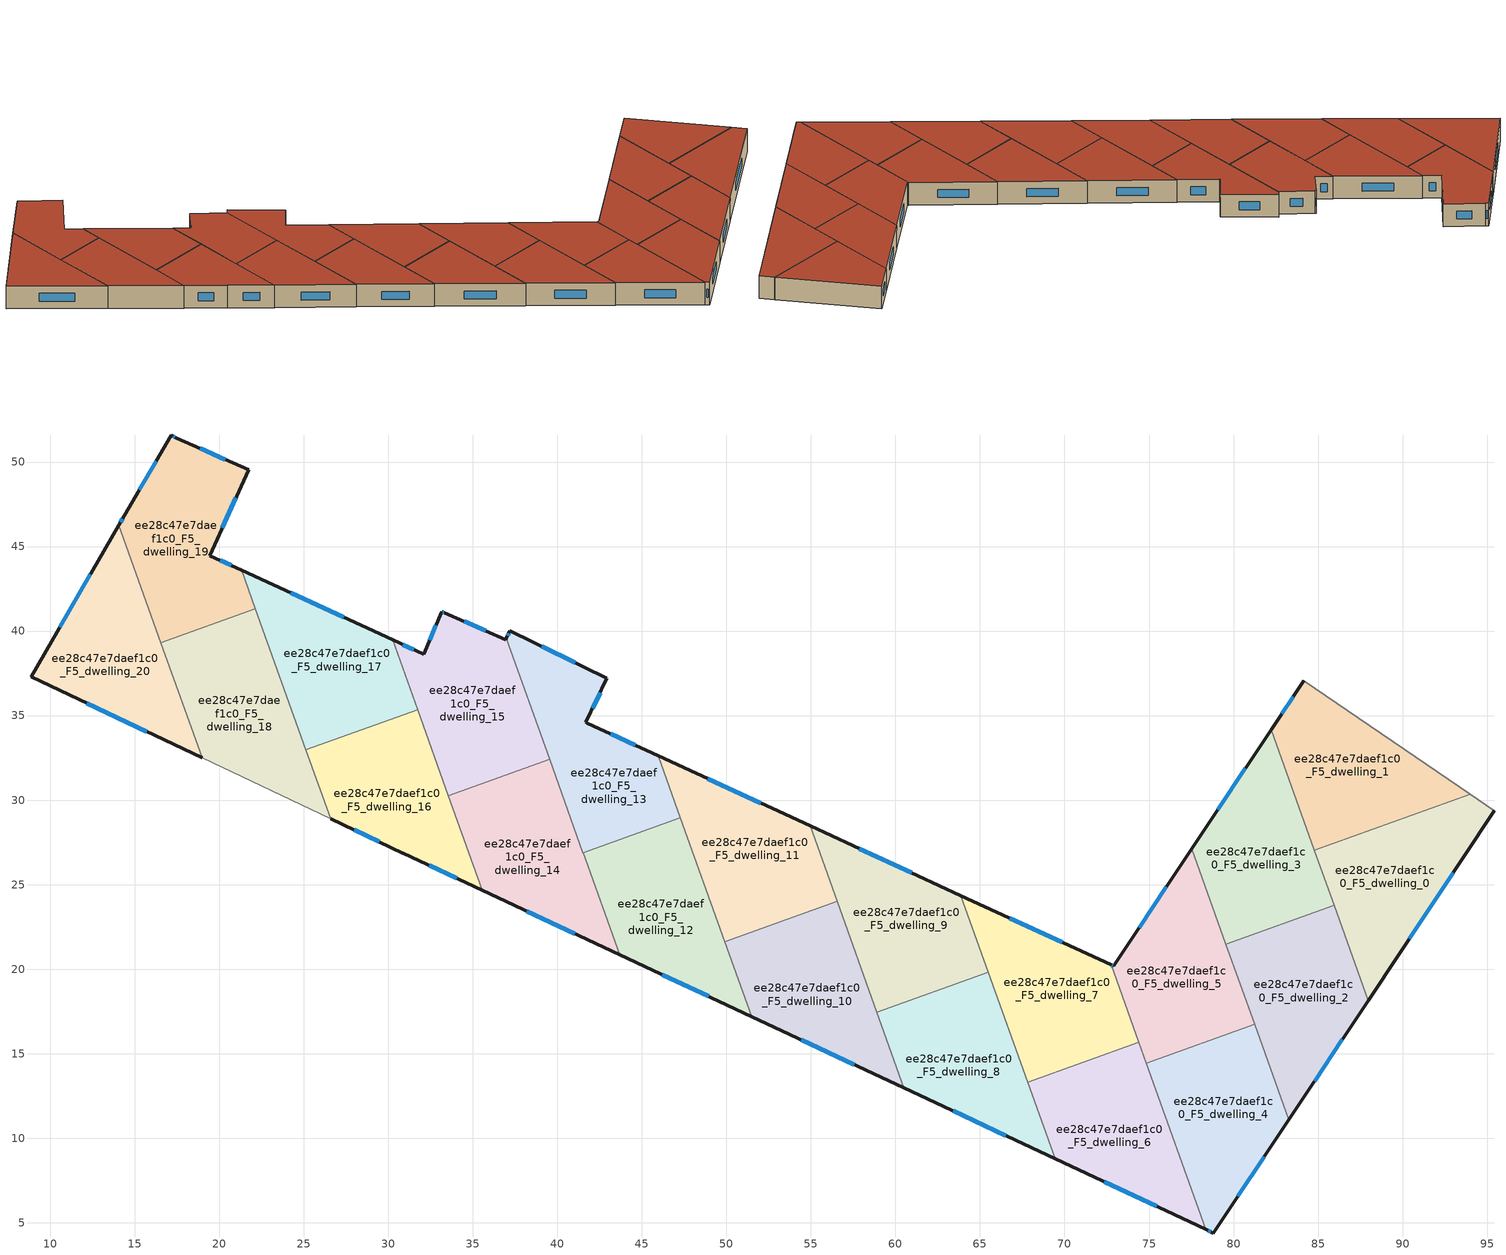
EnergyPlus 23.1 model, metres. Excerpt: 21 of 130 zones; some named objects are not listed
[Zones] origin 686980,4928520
ee28c47e7daef1c0_F5_dwelling_0
 floor to ee28c47e7daef1c0_F4_dwelling_0 (EU_floor_Construction): 95.43,29.36 87.96,18.14 84.78,27.03 94.01,30.33 z15
 wall outside (EU_wall_Construction): 87.96,18.14 95.43,29.36 z15:18
 wall to ee28c47e7daef1c0_F5_dwelling_1 (EU_wall_Construction): 94.01,30.33 84.78,27.03 z15:18
 wall adiabatic (EU_wall_Construction): 95.43,29.36 94.01,30.33 z15:18
 wall to ee28c47e7daef1c0_F5_dwelling_2 (EU_wall_Construction): 85.95,23.78 87.96,18.14 z15:18
 wall to ee28c47e7daef1c0_F5_dwelling_3 (EU_wall_Construction): 84.78,27.03 85.95,23.78 z15:18
 window (EU_Window_Construction): 90.39,21.79 93,25.71 z15.98:17.02
 roof outside (EU_roof_Construction): 87.96,18.14 95.43,29.36 94.01,30.33 84.78,27.03 z18
ee28c47e7daef1c0_F5_dwelling_1
 floor to ee28c47e7daef1c0_F4_dwelling_1 (EU_floor_Construction): 94.01,30.33 84.78,27.03 82.23,34.18 84.15,37.07 z15
 wall outside (EU_wall_Construction): 84.15,37.07 82.23,34.18 z15:18
 wall adiabatic (EU_wall_Construction): 94.01,30.33 84.15,37.07 z15:18
 wall to ee28c47e7daef1c0_F5_dwelling_3 (EU_wall_Construction): 82.23,34.18 84.78,27.03 z15:18
 window (EU_Window_Construction): 83.53,36.13 82.85,35.12 z15.98:17.02
 roof outside (EU_roof_Construction): 94.01,30.33 84.15,37.07 82.23,34.18 84.78,27.03 z18
ee28c47e7daef1c0_F5_dwelling_10
 floor to ee28c47e7daef1c0_F4_dwelling_10 (EU_floor_Construction): 56.55,24 60.49,12.98 51.49,17.2 49.91,21.63 z15
 wall outside (EU_wall_Construction): 51.49,17.2 60.49,12.98 z15:18
 wall to ee28c47e7daef1c0_F5_dwelling_11 (EU_wall_Construction): 56.55,24 49.91,21.63 z15:18
 wall to ee28c47e7daef1c0_F5_dwelling_9 (EU_wall_Construction): 58.89,17.46 56.55,24 z15:18
 wall to ee28c47e7daef1c0_F5_dwelling_12 (EU_wall_Construction): 49.91,21.63 51.49,17.2 z15:18
 wall to ee28c47e7daef1c0_F5_dwelling_8 (EU_wall_Construction): 60.49,12.98 58.89,17.46 z15:18
 window (EU_Window_Construction): 54.42,15.82 57.57,14.35 z15.98:17.02
 roof outside (EU_roof_Construction): 60.49,12.98 56.55,24 49.91,21.63 51.49,17.2 z18
ee28c47e7daef1c0_F5_dwelling_11
 floor to ee28c47e7daef1c0_F4_dwelling_11 (EU_floor_Construction): 54.95,28.47 56.55,24 49.91,21.63 45.97,32.61 z15
 wall outside (EU_wall_Construction): 54.95,28.47 45.97,32.61 z15:18
 wall to ee28c47e7daef1c0_F5_dwelling_13 (EU_wall_Construction): 45.97,32.61 47.28,28.96 z15:18
 wall to ee28c47e7daef1c0_F5_dwelling_9 (EU_wall_Construction): 56.55,24 54.95,28.47 z15:18
 wall to ee28c47e7daef1c0_F5_dwelling_12 (EU_wall_Construction): 47.28,28.96 49.91,21.63 z15:18
 window (EU_Window_Construction): 52.03,29.82 48.89,31.27 z15.98:17.02
 roof outside (EU_roof_Construction): 56.55,24 54.95,28.47 45.97,32.61 49.91,21.63 z18
ee28c47e7daef1c0_F5_dwelling_12
 floor to ee28c47e7daef1c0_F4_dwelling_12 (EU_floor_Construction): 47.28,28.96 51.49,17.2 43.68,20.86 41.52,26.9 z15
 wall outside (EU_wall_Construction): 43.68,20.86 51.49,17.2 z15:18
 wall to ee28c47e7daef1c0_F5_dwelling_13 (EU_wall_Construction): 47.28,28.96 41.52,26.9 z15:18
 wall to ee28c47e7daef1c0_F5_dwelling_14 (EU_wall_Construction): 41.52,26.9 43.68,20.86 z15:18
 window (EU_Window_Construction): 46.22,19.67 48.95,18.39 z15.98:17.02
 roof outside (EU_roof_Construction): 51.49,17.2 47.28,28.96 41.52,26.9 43.68,20.86 z18
ee28c47e7daef1c0_F5_dwelling_13
 floor to ee28c47e7daef1c0_F4_dwelling_13 (EU_floor_Construction): 42.93,37.21 41.66,34.6 41.78,34.55 45.97,32.61 47.28,28.96 41.52,26.9 36.98,39.57 37.19,40.02 z15
 wall outside (EU_wall_Construction): 45.97,32.61 41.78,34.55 41.66,34.6 42.93,37.21 37.19,40.02 36.98,39.57 z15:18
 wall to ee28c47e7daef1c0_F5_dwelling_15 (EU_wall_Construction): 36.98,39.57 39.54,32.4 z15:18
 wall to ee28c47e7daef1c0_F5_dwelling_14 (EU_wall_Construction): 39.54,32.4 41.51,26.9 z15:18
 window (EU_Window_Construction): 37.12,39.87 37.05,39.72 / 41.07,38.12 39.06,39.11 / 42.08,35.45 42.52,36.36 / 44.61,33.24 43.14,33.92 z15.98:17.02
 roof outside (EU_roof_Construction): 47.28,28.96 45.97,32.61 41.78,34.55 41.66,34.6 42.93,37.21 37.19,40.02 36.98,39.57 41.52,26.9 z18
ee28c47e7daef1c0_F5_dwelling_14
 floor to ee28c47e7daef1c0_F4_dwelling_14 (EU_floor_Construction): 39.54,32.4 43.68,20.86 35.56,24.67 33.55,30.26 z15
 wall outside (EU_wall_Construction): 35.56,24.67 43.68,20.86 z15:18
 wall to ee28c47e7daef1c0_F5_dwelling_15 (EU_wall_Construction): 39.54,32.4 33.55,30.26 z15:18
 wall to ee28c47e7daef1c0_F5_dwelling_16 (EU_wall_Construction): 33.55,30.26 35.56,24.67 z15:18
 window (EU_Window_Construction): 38.2,23.43 41.03,22.1 z15.98:17.02
 roof outside (EU_roof_Construction): 43.68,20.86 39.54,32.4 33.55,30.26 35.56,24.67 z18
ee28c47e7daef1c0_F5_dwelling_15
 floor to ee28c47e7daef1c0_F4_dwelling_15 (EU_floor_Construction): 36.98,39.57 39.54,32.4 33.55,30.26 30.26,39.48 32.09,38.63 33.16,41.15 33.31,41.08 36.94,39.5 z15
 wall outside (EU_wall_Construction): 36.98,39.57 36.94,39.5 33.31,41.08 33.16,41.15 32.09,38.63 30.26,39.48 z15:18
 wall to ee28c47e7daef1c0_F5_dwelling_17 (EU_wall_Construction): 30.26,39.48 31.74,35.34 z15:18
 wall to ee28c47e7daef1c0_F5_dwelling_16 (EU_wall_Construction): 31.74,35.34 33.55,30.26 z15:18
 window (EU_Window_Construction): 31.5,38.91 30.85,39.2 / 32.82,40.33 32.44,39.45 / 33.27,41.11 33.21,41.13 / 35.76,40.02 34.49,40.57 z15.98:17.02
 roof outside (EU_roof_Construction): 39.54,32.4 36.98,39.57 36.94,39.5 33.31,41.08 33.16,41.15 32.09,38.63 30.26,39.48 33.55,30.26 z18
ee28c47e7daef1c0_F5_dwelling_16
 floor to ee28c47e7daef1c0_F4_dwelling_16 (EU_floor_Construction): 31.74,35.34 35.56,24.67 30.89,26.85 30.85,26.87 26.58,28.89 25.12,32.97 z15
 wall outside (EU_wall_Construction): 26.58,28.89 30.85,26.87 30.89,26.85 35.56,24.67 z15:18
 wall to ee28c47e7daef1c0_F5_dwelling_18 (EU_wall_Construction): 25.12,32.97 26.58,28.89 z15:18
 wall to ee28c47e7daef1c0_F5_dwelling_17 (EU_wall_Construction): 31.74,35.34 25.12,32.97 z15:18
 window (EU_Window_Construction): 27.97,28.24 29.46,27.53 / 32.41,26.14 34.04,25.38 z15.98:17.02
 roof outside (EU_roof_Construction): 35.56,24.67 31.74,35.34 25.12,32.97 26.58,28.89 30.85,26.87 30.89,26.85 z18
ee28c47e7daef1c0_F5_dwelling_17
 floor to ee28c47e7daef1c0_F4_dwelling_17 (EU_floor_Construction): 30.26,39.48 31.74,35.34 25.12,32.97 21.32,43.6 z15
 wall outside (EU_wall_Construction): 30.26,39.48 21.32,43.6 z15:18
 wall to ee28c47e7daef1c0_F5_dwelling_19 (EU_wall_Construction): 21.32,43.6 22.14,41.32 z15:18
 wall to ee28c47e7daef1c0_F5_dwelling_18 (EU_wall_Construction): 22.14,41.32 25.12,32.97 z15:18
 window (EU_Window_Construction): 27.35,40.82 24.23,42.26 z15.98:17.02
 roof outside (EU_roof_Construction): 31.74,35.34 30.26,39.48 21.32,43.6 25.12,32.97 z18
ee28c47e7daef1c0_F5_dwelling_18
 floor to ee28c47e7daef1c0_F4_dwelling_18 (EU_floor_Construction): 22.14,41.32 26.58,28.89 18.99,32.49 16.54,39.32 z15
 wall to ee28c47e7daef1c0_F5_dwelling_19 (EU_wall_Construction): 22.14,41.32 16.54,39.32 z15:18
 wall adiabatic (EU_wall_Construction): 18.99,32.49 26.58,28.89 z15:18
 wall to ee28c47e7daef1c0_F5_dwelling_20 (EU_wall_Construction): 16.54,39.32 18.99,32.49 z15:18
 roof outside (EU_roof_Construction): 26.58,28.89 22.14,41.32 16.54,39.32 18.99,32.49 z18
ee28c47e7daef1c0_F5_dwelling_19
 floor to ee28c47e7daef1c0_F4_dwelling_19 (EU_floor_Construction): 21.73,49.54 19.43,44.47 21.32,43.6 22.14,41.32 16.54,39.32 14.06,46.27 14.36,46.81 17.17,51.6 17.47,51.41 z15
 wall outside (EU_wall_Construction): 21.32,43.6 19.43,44.47 21.73,49.54 17.47,51.41 17.17,51.6 14.36,46.81 14.06,46.27 z15:18
 wall to ee28c47e7daef1c0_F5_dwelling_20 (EU_wall_Construction): 14.06,46.27 16.54,39.32 z15:18
 window (EU_Window_Construction): 17.37,51.47 17.27,51.54 / 20.35,50.15 18.86,50.8 / 20.18,46.12 20.99,47.89 / 20.71,43.88 20.05,44.19 / 14.26,46.64 14.16,46.45 / 16.25,50.04 15.28,48.37 z15.98:17.02
 roof outside (EU_roof_Construction): 22.14,41.32 21.32,43.6 19.43,44.47 21.73,49.54 17.47,51.41 17.17,51.6 14.36,46.81 14.06,46.27 16.54,39.32 z18
ee28c47e7daef1c0_F5_dwelling_2
 floor to ee28c47e7daef1c0_F4_dwelling_2 (EU_floor_Construction): 85.95,23.78 87.96,18.14 83.27,11.08 79.55,21.49 z15
 wall outside (EU_wall_Construction): 83.27,11.08 87.96,18.14 z15:18
 wall to ee28c47e7daef1c0_F5_dwelling_3 (EU_wall_Construction): 85.95,23.78 79.55,21.49 z15:18
 wall to ee28c47e7daef1c0_F5_dwelling_4 (EU_wall_Construction): 81.25,16.73 83.27,11.08 z15:18
 wall to ee28c47e7daef1c0_F5_dwelling_5 (EU_wall_Construction): 79.55,21.49 81.25,16.73 z15:18
 window (EU_Window_Construction): 84.8,13.38 86.44,15.84 z15.98:17.02
 roof outside (EU_roof_Construction): 83.27,11.08 87.96,18.14 85.95,23.78 79.55,21.49 z18
ee28c47e7daef1c0_F5_dwelling_20
 floor to ee28c47e7daef1c0_F4_dwelling_20 (EU_floor_Construction): 14.06,46.27 18.99,32.49 8.86,37.29 z15
 wall outside (EU_wall_Construction): 14.06,46.27 8.86,37.29 18.99,32.49 z15:18
 window (EU_Window_Construction): 12.16,35.73 15.69,34.05 / 12.37,43.35 10.55,40.21 z15.98:17.02
 roof outside (EU_roof_Construction): 18.99,32.49 14.06,46.27 8.86,37.29 z18
ee28c47e7daef1c0_F5_dwelling_3
 floor to ee28c47e7daef1c0_F4_dwelling_3 (EU_floor_Construction): 82.23,34.18 85.95,23.78 79.55,21.49 77.53,27.12 z15
 wall outside (EU_wall_Construction): 82.23,34.18 77.53,27.12 z15:18
 wall to ee28c47e7daef1c0_F5_dwelling_5 (EU_wall_Construction): 77.53,27.12 79.55,21.49 z15:18
 window (EU_Window_Construction): 80.7,31.88 79.06,29.42 z15.98:17.02
 roof outside (EU_roof_Construction): 85.95,23.78 82.23,34.18 77.53,27.12 79.55,21.49 z18
ee28c47e7daef1c0_F5_dwelling_4
 floor to ee28c47e7daef1c0_F4_dwelling_4 (EU_floor_Construction): 81.25,16.73 83.27,11.08 78.81,4.39 78.36,4.6 74.84,14.43 z15
 wall outside (EU_wall_Construction): 78.36,4.6 78.81,4.39 83.27,11.08 z15:18
 wall to ee28c47e7daef1c0_F5_dwelling_5 (EU_wall_Construction): 81.25,16.73 74.84,14.43 z15:18
 wall to ee28c47e7daef1c0_F5_dwelling_6 (EU_wall_Construction): 74.84,14.43 78.36,4.6 z15:18
 window (EU_Window_Construction): 78.51,4.53 78.67,4.46 / 80.26,6.57 81.82,8.91 z15.98:17.02
 roof outside (EU_roof_Construction): 78.81,4.39 83.27,11.08 81.25,16.73 74.84,14.43 78.36,4.6 z18
ee28c47e7daef1c0_F5_dwelling_5
 floor to ee28c47e7daef1c0_F4_dwelling_5 (EU_floor_Construction): 77.53,27.12 81.25,16.73 74.84,14.43 72.76,20.26 72.91,20.19 z15
 wall outside (EU_wall_Construction): 77.53,27.12 72.91,20.19 72.76,20.26 z15:18
 wall to ee28c47e7daef1c0_F5_dwelling_7 (EU_wall_Construction): 72.76,20.26 74.4,15.67 z15:18
 wall to ee28c47e7daef1c0_F5_dwelling_6 (EU_wall_Construction): 74.4,15.67 74.84,14.43 z15:18
 window (EU_Window_Construction): 76.03,24.87 74.41,22.44 / 72.86,20.21 72.81,20.24 z15.98:17.02
 roof outside (EU_roof_Construction): 81.25,16.73 77.53,27.12 72.91,20.19 72.76,20.26 74.84,14.43 z18
ee28c47e7daef1c0_F5_dwelling_6
 floor to ee28c47e7daef1c0_F4_dwelling_6 (EU_floor_Construction): 74.4,15.67 78.36,4.6 69.45,8.78 67.82,13.32 z15
 wall outside (EU_wall_Construction): 69.45,8.78 78.36,4.6 z15:18
 wall to ee28c47e7daef1c0_F5_dwelling_7 (EU_wall_Construction): 74.4,15.67 67.82,13.32 z15:18
 wall to ee28c47e7daef1c0_F5_dwelling_8 (EU_wall_Construction): 67.82,13.32 69.45,8.78 z15:18
 window (EU_Window_Construction): 72.35,7.42 75.46,5.96 z15.98:17.02
 roof outside (EU_roof_Construction): 78.36,4.6 74.4,15.67 67.82,13.32 69.45,8.78 z18
ee28c47e7daef1c0_F5_dwelling_7
 floor to ee28c47e7daef1c0_F4_dwelling_7 (EU_floor_Construction): 72.76,20.26 74.4,15.67 67.82,13.32 63.88,24.36 z15
 wall outside (EU_wall_Construction): 72.76,20.26 63.88,24.36 z15:18
 wall to ee28c47e7daef1c0_F5_dwelling_9 (EU_wall_Construction): 63.88,24.36 65.5,19.83 z15:18
 wall to ee28c47e7daef1c0_F5_dwelling_8 (EU_wall_Construction): 65.5,19.83 67.82,13.32 z15:18
 window (EU_Window_Construction): 69.87,21.59 66.76,23.02 z15.98:17.02
 roof outside (EU_roof_Construction): 74.4,15.67 72.76,20.26 63.88,24.36 67.82,13.32 z18
ee28c47e7daef1c0_F5_dwelling_8
 floor to ee28c47e7daef1c0_F4_dwelling_8 (EU_floor_Construction): 65.5,19.83 69.45,8.78 60.49,12.98 58.89,17.46 z15
 wall outside (EU_wall_Construction): 60.49,12.98 69.45,8.78 z15:18
 wall to ee28c47e7daef1c0_F5_dwelling_9 (EU_wall_Construction): 65.5,19.83 58.89,17.46 z15:18
 window (EU_Window_Construction): 63.41,11.61 66.54,10.14 z15.98:17.02
 roof outside (EU_roof_Construction): 69.45,8.78 65.5,19.83 58.89,17.46 60.49,12.98 z18
ee28c47e7daef1c0_F5_dwelling_9
 floor to ee28c47e7daef1c0_F4_dwelling_9 (EU_floor_Construction): 63.88,24.36 65.5,19.83 58.89,17.46 54.95,28.47 z15
 wall outside (EU_wall_Construction): 63.88,24.36 54.95,28.47 z15:18
 window (EU_Window_Construction): 60.97,25.69 57.85,27.13 z15.98:17.02
 roof outside (EU_roof_Construction): 65.5,19.83 63.88,24.36 54.95,28.47 58.89,17.46 z18
[Building]
EU S2 Campaign: North Axis=0; Terrain=City; Solar Distribution=FullExterior
[Site:Location]
Bologna: Latitude=44.5; Longitude=11.25; Time Zone=1; Elevation=37
[SizingPeriod:WeatherFileDays]
AnnualSizingPeriod: Begin Month=1; Begin Day of Month=1; End Month=12; End Day of Month=31; Day of Week for Start Day=Monday; Use Weather File Daylight Saving Period=No; Use Weather File Rain and Snow Indicators=No
[MATERIAL]
EU_InternalMass_Material: Roughness=MediumRough; Thickness=0.1; Conductivity=1; Density=1800; Specific Heat=900; Thermal Absorptance=0.9; Solar Absorptance=0.7; Visible Absorptance=0.7
[MATERIAL:NOMASS] Roughness=MediumRough; Thermal Absorptance=0.9; Solar Absorptance=0.7; Visible Absorptance=0.7
Name | Thermal Resistance
EU_wall_NoMass | 0.905828
EU_roof_NoMass | 0.37593
EU_floor_NoMass | 0.67114
[WINDOWMATERIAL:SIMPLEGLAZINGSYSTEM]
EU_Window_SimpleGlazing: UFactor=4.52486; Solar Heat Gain Coefficient=0.85; Visible Transmittance=0.85
[CONSTRUCTION]
EU_wall_Construction: EU_wall_NoMass
EU_roof_Construction: EU_roof_NoMass
EU_floor_Construction: EU_floor_NoMass
EU_Window_Construction: EU_Window_SimpleGlazing
EU_InternalMass_Construction: EU_InternalMass_Material
[ZONE] Type=1; Multiplier=1; Ceiling Height=autocalculate; Floor Area=autocalculate; Part of Total Floor Area=Yes
Name | Volume
ee28c47e7daef1c0_F5_dwelling_0 | 173.706
ee28c47e7daef1c0_F5_dwelling_1 | 173.737
ee28c47e7daef1c0_F5_dwelling_10 | 173.736
ee28c47e7daef1c0_F5_dwelling_11 | 173.722
ee28c47e7daef1c0_F5_dwelling_12 | 173.695
ee28c47e7daef1c0_F5_dwelling_13 | 173.703
ee28c47e7daef1c0_F5_dwelling_14; ee28c47e7daef1c0_F5_dwelling_4 | 173.721
ee28c47e7daef1c0_F5_dwelling_15 | 173.726
ee28c47e7daef1c0_F5_dwelling_16 | 165.255
ee28c47e7daef1c0_F5_dwelling_17 | 165.256
ee28c47e7daef1c0_F5_dwelling_18 | 182.202
ee28c47e7daef1c0_F5_dwelling_19 | 182.214
ee28c47e7daef1c0_F5_dwelling_2 | 173.732
ee28c47e7daef1c0_F5_dwelling_20 | 173.727
ee28c47e7daef1c0_F5_dwelling_3 | 173.729
ee28c47e7daef1c0_F5_dwelling_5 | 173.748
ee28c47e7daef1c0_F5_dwelling_6; ee28c47e7daef1c0_F5_dwelling_7 | 173.728
ee28c47e7daef1c0_F5_dwelling_8 | 173.756
ee28c47e7daef1c0_F5_dwelling_9 | 173.733
[INTERNALMASS] Construction=EU_InternalMass_Construction
Name | Zone or ZoneList | Surface Area
ee28c47e7daef1c0_F5_dwelling_0_EU_InternalMass | ee28c47e7daef1c0_F5_dwelling_0 | 57.9009
ee28c47e7daef1c0_F5_dwelling_1_EU_InternalMass | ee28c47e7daef1c0_F5_dwelling_1 | 57.9111
ee28c47e7daef1c0_F5_dwelling_2_EU_InternalMass | ee28c47e7daef1c0_F5_dwelling_2 | 57.9088
ee28c47e7daef1c0_F5_dwelling_3_EU_InternalMass | ee28c47e7daef1c0_F5_dwelling_3 | 57.9094
ee28c47e7daef1c0_F5_dwelling_4_EU_InternalMass | ee28c47e7daef1c0_F5_dwelling_4 | 57.9082
ee28c47e7daef1c0_F5_dwelling_5_EU_InternalMass | ee28c47e7daef1c0_F5_dwelling_5 | 57.9146
ee28c47e7daef1c0_F5_dwelling_6_EU_InternalMass | ee28c47e7daef1c0_F5_dwelling_6 | 57.9055
ee28c47e7daef1c0_F5_dwelling_7_EU_InternalMass | ee28c47e7daef1c0_F5_dwelling_7 | 57.9082
ee28c47e7daef1c0_F5_dwelling_8_EU_InternalMass | ee28c47e7daef1c0_F5_dwelling_8 | 57.9151
ee28c47e7daef1c0_F5_dwelling_9_EU_InternalMass | ee28c47e7daef1c0_F5_dwelling_9 | 57.9121
ee28c47e7daef1c0_F5_dwelling_10_EU_InternalMass | ee28c47e7daef1c0_F5_dwelling_10 | 57.9119
ee28c47e7daef1c0_F5_dwelling_11_EU_InternalMass | ee28c47e7daef1c0_F5_dwelling_11 | 57.9089
ee28c47e7daef1c0_F5_dwelling_12_EU_InternalMass | ee28c47e7daef1c0_F5_dwelling_12 | 57.8987
ee28c47e7daef1c0_F5_dwelling_13_EU_InternalMass | ee28c47e7daef1c0_F5_dwelling_13 | 57.9004
ee28c47e7daef1c0_F5_dwelling_14_EU_InternalMass | ee28c47e7daef1c0_F5_dwelling_14 | 57.9081
ee28c47e7daef1c0_F5_dwelling_15_EU_InternalMass | ee28c47e7daef1c0_F5_dwelling_15 | 57.9087
ee28c47e7daef1c0_F5_dwelling_16_EU_InternalMass | ee28c47e7daef1c0_F5_dwelling_16 | 55.085
ee28c47e7daef1c0_F5_dwelling_17_EU_InternalMass | ee28c47e7daef1c0_F5_dwelling_17 | 55.0843
ee28c47e7daef1c0_F5_dwelling_18_EU_InternalMass | ee28c47e7daef1c0_F5_dwelling_18 | 60.7342
ee28c47e7daef1c0_F5_dwelling_19_EU_InternalMass | ee28c47e7daef1c0_F5_dwelling_19 | 60.7358
ee28c47e7daef1c0_F5_dwelling_20_EU_InternalMass | ee28c47e7daef1c0_F5_dwelling_20 | 57.9092
[OTHEREQUIPMENT] Fuel Type=Electricity; Design Level Calculation Method=Watts/Area; Power per Zone Floor Area=1; Fraction Latent=0; Fraction Radiant=0; Fraction Lost=0; Carbon Dioxide Generation Rate=0; EndUse Subcategory=EU_Step8_InternalGains
Name | Zone or ZoneList or Space or SpaceList | Schedule
EU_Step8_InternalGain_ee28c47e7daef1c0_F5_dwelling_0_f000 | ee28c47e7daef1c0_F5_dwelling_0 | EU_Step8_GainSchedule_ee28c47e7daef1c0_F5_dwelling_0_f000
EU_Step8_InternalGain_ee28c47e7daef1c0_F5_dwelling_1_f000 | ee28c47e7daef1c0_F5_dwelling_1 | EU_Step8_GainSchedule_ee28c47e7daef1c0_F5_dwelling_1_f000
EU_Step8_InternalGain_ee28c47e7daef1c0_F5_dwelling_2_f000 | ee28c47e7daef1c0_F5_dwelling_2 | EU_Step8_GainSchedule_ee28c47e7daef1c0_F5_dwelling_2_f000
EU_Step8_InternalGain_ee28c47e7daef1c0_F5_dwelling_3_f000 | ee28c47e7daef1c0_F5_dwelling_3 | EU_Step8_GainSchedule_ee28c47e7daef1c0_F5_dwelling_3_f000
EU_Step8_InternalGain_ee28c47e7daef1c0_F5_dwelling_4_f000 | ee28c47e7daef1c0_F5_dwelling_4 | EU_Step8_GainSchedule_ee28c47e7daef1c0_F5_dwelling_4_f000
EU_Step8_InternalGain_ee28c47e7daef1c0_F5_dwelling_5_f000 | ee28c47e7daef1c0_F5_dwelling_5 | EU_Step8_GainSchedule_ee28c47e7daef1c0_F5_dwelling_5_f000
EU_Step8_InternalGain_ee28c47e7daef1c0_F5_dwelling_6_f000 | ee28c47e7daef1c0_F5_dwelling_6 | EU_Step8_GainSchedule_ee28c47e7daef1c0_F5_dwelling_6_f000
EU_Step8_InternalGain_ee28c47e7daef1c0_F5_dwelling_7_f000 | ee28c47e7daef1c0_F5_dwelling_7 | EU_Step8_GainSchedule_ee28c47e7daef1c0_F5_dwelling_7_f000
EU_Step8_InternalGain_ee28c47e7daef1c0_F5_dwelling_8_f000 | ee28c47e7daef1c0_F5_dwelling_8 | EU_Step8_GainSchedule_ee28c47e7daef1c0_F5_dwelling_8_f000
EU_Step8_InternalGain_ee28c47e7daef1c0_F5_dwelling_9_f000 | ee28c47e7daef1c0_F5_dwelling_9 | EU_Step8_GainSchedule_ee28c47e7daef1c0_F5_dwelling_9_f000
EU_Step8_InternalGain_ee28c47e7daef1c0_F5_dwelling_10_f000 | ee28c47e7daef1c0_F5_dwelling_10 | EU_Step8_GainSchedule_ee28c47e7daef1c0_F5_dwelling_10_f000
EU_Step8_InternalGain_ee28c47e7daef1c0_F5_dwelling_11_f000 | ee28c47e7daef1c0_F5_dwelling_11 | EU_Step8_GainSchedule_ee28c47e7daef1c0_F5_dwelling_11_f000
EU_Step8_InternalGain_ee28c47e7daef1c0_F5_dwelling_12_f000 | ee28c47e7daef1c0_F5_dwelling_12 | EU_Step8_GainSchedule_ee28c47e7daef1c0_F5_dwelling_12_f000
EU_Step8_InternalGain_ee28c47e7daef1c0_F5_dwelling_13_f000 | ee28c47e7daef1c0_F5_dwelling_13 | EU_Step8_GainSchedule_ee28c47e7daef1c0_F5_dwelling_13_f000
EU_Step8_InternalGain_ee28c47e7daef1c0_F5_dwelling_14_f000 | ee28c47e7daef1c0_F5_dwelling_14 | EU_Step8_GainSchedule_ee28c47e7daef1c0_F5_dwelling_14_f000
EU_Step8_InternalGain_ee28c47e7daef1c0_F5_dwelling_15_f000 | ee28c47e7daef1c0_F5_dwelling_15 | EU_Step8_GainSchedule_ee28c47e7daef1c0_F5_dwelling_15_f000
EU_Step8_InternalGain_ee28c47e7daef1c0_F5_dwelling_16_f000 | ee28c47e7daef1c0_F5_dwelling_16 | EU_Step8_GainSchedule_ee28c47e7daef1c0_F5_dwelling_16_f000
EU_Step8_InternalGain_ee28c47e7daef1c0_F5_dwelling_17_f000 | ee28c47e7daef1c0_F5_dwelling_17 | EU_Step8_GainSchedule_ee28c47e7daef1c0_F5_dwelling_17_f000
EU_Step8_InternalGain_ee28c47e7daef1c0_F5_dwelling_18_f000 | ee28c47e7daef1c0_F5_dwelling_18 | EU_Step8_GainSchedule_ee28c47e7daef1c0_F5_dwelling_18_f000
EU_Step8_InternalGain_ee28c47e7daef1c0_F5_dwelling_19_f000 | ee28c47e7daef1c0_F5_dwelling_19 | EU_Step8_GainSchedule_ee28c47e7daef1c0_F5_dwelling_19_f000
EU_Step8_InternalGain_ee28c47e7daef1c0_F5_dwelling_20_f000 | ee28c47e7daef1c0_F5_dwelling_20 | EU_Step8_GainSchedule_ee28c47e7daef1c0_F5_dwelling_20_f000
[ZONEVENTILATION:DESIGNFLOWRATE] Schedule=EU_AlwaysOn; Design Flow Rate Calculation Method=AirChanges/Hour; Air Changes per Hour=0.73129; Ventilation Type=Natural; Fan Pressure Rise=0; Fan Total Efficiency=1; Constant Term Coefficient=1; Temperature Term Coefficient=0; Velocity Term Coefficient=0; Velocity Squared Term Coefficient=0; Minimum Indoor Temperature=-100; Maximum Indoor Temperature=100; Delta Temperature=-100; Minimum Outdoor Temperature=-100; Maximum Outdoor Temperature=100; Maximum Wind Speed=40
Name | Zone or ZoneList or Space or SpaceList
EU_ConstantAir_ee28c47e7daef1c0_F5_dwelling_0 | ee28c47e7daef1c0_F5_dwelling_0
EU_ConstantAir_ee28c47e7daef1c0_F5_dwelling_1 | ee28c47e7daef1c0_F5_dwelling_1
EU_ConstantAir_ee28c47e7daef1c0_F5_dwelling_2 | ee28c47e7daef1c0_F5_dwelling_2
EU_ConstantAir_ee28c47e7daef1c0_F5_dwelling_3 | ee28c47e7daef1c0_F5_dwelling_3
EU_ConstantAir_ee28c47e7daef1c0_F5_dwelling_4 | ee28c47e7daef1c0_F5_dwelling_4
EU_ConstantAir_ee28c47e7daef1c0_F5_dwelling_5 | ee28c47e7daef1c0_F5_dwelling_5
EU_ConstantAir_ee28c47e7daef1c0_F5_dwelling_6 | ee28c47e7daef1c0_F5_dwelling_6
EU_ConstantAir_ee28c47e7daef1c0_F5_dwelling_7 | ee28c47e7daef1c0_F5_dwelling_7
EU_ConstantAir_ee28c47e7daef1c0_F5_dwelling_8 | ee28c47e7daef1c0_F5_dwelling_8
EU_ConstantAir_ee28c47e7daef1c0_F5_dwelling_9 | ee28c47e7daef1c0_F5_dwelling_9
EU_ConstantAir_ee28c47e7daef1c0_F5_dwelling_10 | ee28c47e7daef1c0_F5_dwelling_10
EU_ConstantAir_ee28c47e7daef1c0_F5_dwelling_11 | ee28c47e7daef1c0_F5_dwelling_11
EU_ConstantAir_ee28c47e7daef1c0_F5_dwelling_12 | ee28c47e7daef1c0_F5_dwelling_12
EU_ConstantAir_ee28c47e7daef1c0_F5_dwelling_13 | ee28c47e7daef1c0_F5_dwelling_13
EU_ConstantAir_ee28c47e7daef1c0_F5_dwelling_14 | ee28c47e7daef1c0_F5_dwelling_14
EU_ConstantAir_ee28c47e7daef1c0_F5_dwelling_15 | ee28c47e7daef1c0_F5_dwelling_15
EU_ConstantAir_ee28c47e7daef1c0_F5_dwelling_16 | ee28c47e7daef1c0_F5_dwelling_16
EU_ConstantAir_ee28c47e7daef1c0_F5_dwelling_17 | ee28c47e7daef1c0_F5_dwelling_17
EU_ConstantAir_ee28c47e7daef1c0_F5_dwelling_18 | ee28c47e7daef1c0_F5_dwelling_18
EU_ConstantAir_ee28c47e7daef1c0_F5_dwelling_19 | ee28c47e7daef1c0_F5_dwelling_19
EU_ConstantAir_ee28c47e7daef1c0_F5_dwelling_20 | ee28c47e7daef1c0_F5_dwelling_20
[HVACTEMPLATE:ZONE:IDEALLOADSAIRSYSTEM] System Availability Schedule=EU_AlwaysOn; Maximum Heating Supply Air Temperature=50; Minimum Cooling Supply Air Temperature=13; Maximum Heating Supply Air Humidity Ratio=0.0156; Minimum Cooling Supply Air Humidity Ratio=0.0077; Heating Limit=NoLimit; Cooling Limit=NoLimit; Heating Availability Schedule=EU_AlwaysOn; Cooling Availability Schedule=EU_CoolingOff; Dehumidification Control Type=ConstantSensibleHeatRatio; Cooling Sensible Heat Ratio=0.7; Dehumidification Setpoint=60; Humidification Control Type=None; Humidification Setpoint=30; Outdoor Air Method=None; Outdoor Air Flow Rate per Person=0.00944; Outdoor Air Flow Rate per Zone Floor Area=0; Outdoor Air Flow Rate per Zone=0; Demand Controlled Ventilation Type=None; Outdoor Air Economizer Type=NoEconomizer; Heat Recovery Type=None; Sensible Heat Recovery Effectiveness=0.7; Latent Heat Recovery Effectiveness=0.65
Name | Template Thermostat
ee28c47e7daef1c0_F5_dwelling_0 | EU_HeatOnly_ee28c47e7daef1c0_F5_dwelling_0
ee28c47e7daef1c0_F5_dwelling_1 | EU_HeatOnly_ee28c47e7daef1c0_F5_dwelling_1
ee28c47e7daef1c0_F5_dwelling_2 | EU_HeatOnly_ee28c47e7daef1c0_F5_dwelling_2
ee28c47e7daef1c0_F5_dwelling_3 | EU_HeatOnly_ee28c47e7daef1c0_F5_dwelling_3
ee28c47e7daef1c0_F5_dwelling_4 | EU_HeatOnly_ee28c47e7daef1c0_F5_dwelling_4
ee28c47e7daef1c0_F5_dwelling_5 | EU_HeatOnly_ee28c47e7daef1c0_F5_dwelling_5
ee28c47e7daef1c0_F5_dwelling_6 | EU_HeatOnly_ee28c47e7daef1c0_F5_dwelling_6
ee28c47e7daef1c0_F5_dwelling_7 | EU_HeatOnly_ee28c47e7daef1c0_F5_dwelling_7
ee28c47e7daef1c0_F5_dwelling_8 | EU_HeatOnly_ee28c47e7daef1c0_F5_dwelling_8
ee28c47e7daef1c0_F5_dwelling_9 | EU_HeatOnly_ee28c47e7daef1c0_F5_dwelling_9
ee28c47e7daef1c0_F5_dwelling_10 | EU_HeatOnly_ee28c47e7daef1c0_F5_dwelling_10
ee28c47e7daef1c0_F5_dwelling_11 | EU_HeatOnly_ee28c47e7daef1c0_F5_dwelling_11
ee28c47e7daef1c0_F5_dwelling_12 | EU_HeatOnly_ee28c47e7daef1c0_F5_dwelling_12
ee28c47e7daef1c0_F5_dwelling_13 | EU_HeatOnly_ee28c47e7daef1c0_F5_dwelling_13
ee28c47e7daef1c0_F5_dwelling_14 | EU_HeatOnly_ee28c47e7daef1c0_F5_dwelling_14
ee28c47e7daef1c0_F5_dwelling_15 | EU_HeatOnly_ee28c47e7daef1c0_F5_dwelling_15
ee28c47e7daef1c0_F5_dwelling_16 | EU_HeatOnly_ee28c47e7daef1c0_F5_dwelling_16
ee28c47e7daef1c0_F5_dwelling_17 | EU_HeatOnly_ee28c47e7daef1c0_F5_dwelling_17
ee28c47e7daef1c0_F5_dwelling_18 | EU_HeatOnly_ee28c47e7daef1c0_F5_dwelling_18
ee28c47e7daef1c0_F5_dwelling_19 | EU_HeatOnly_ee28c47e7daef1c0_F5_dwelling_19
ee28c47e7daef1c0_F5_dwelling_20 | EU_HeatOnly_ee28c47e7daef1c0_F5_dwelling_20
[SIZING:ZONE] Zone Cooling Design Supply Air Temperature Input Method=SupplyAirTemperature; Zone Cooling Design Supply Air Temperature=13; Zone Heating Design Supply Air Temperature Input Method=SupplyAirTemperature; Zone Heating Design Supply Air Temperature=50; Zone Cooling Design Supply Air Humidity Ratio=0.008; Zone Heating Design Supply Air Humidity Ratio=0.008; Cooling Design Air Flow Method=DesignDay; Cooling Design Air Flow Rate=0; Cooling Minimum Air Flow per Zone Floor Area=0.000762; Cooling Minimum Air Flow=0; Cooling Minimum Air Flow Fraction=0.2; Heating Design Air Flow Method=DesignDay; Heating Design Air Flow Rate=0; Heating Maximum Air Flow per Zone Floor Area=0.002032; Heating Maximum Air Flow=0.141576; Heating Maximum Air Flow Fraction=0.3; Account for Dedicated Outdoor Air System=No; Dedicated Outdoor Air System Control Strategy=NeutralSupplyAir; Dedicated Outdoor Air Low Setpoint Temperature for Design=autosize; Dedicated Outdoor Air High Setpoint Temperature for Design=autosize; Zone Load Sizing Method=Sensible Load Only No Latent Load; Zone Latent Cooling Design Supply Air Humidity Ratio Input Method=HumidityRatioDifference; Zone Cooling Design Supply Air Humidity Ratio Difference=0.005; Zone Latent Heating Design Supply Air Humidity Ratio Input Method=HumidityRatioDifference; Zone Humidification Design Supply Air Humidity Ratio Difference=0.005
ee28c47e7daef1c0_F5_dwelling_0; ee28c47e7daef1c0_F5_dwelling_1; ee28c47e7daef1c0_F5_dwelling_2; ee28c47e7daef1c0_F5_dwelling_3; ee28c47e7daef1c0_F5_dwelling_4; ee28c47e7daef1c0_F5_dwelling_5; ee28c47e7daef1c0_F5_dwelling_6; ee28c47e7daef1c0_F5_dwelling_7; ee28c47e7daef1c0_F5_dwelling_8; ee28c47e7daef1c0_F5_dwelling_9; ee28c47e7daef1c0_F5_dwelling_10; ee28c47e7daef1c0_F5_dwelling_11; ee28c47e7daef1c0_F5_dwelling_12; ee28c47e7daef1c0_F5_dwelling_13; ee28c47e7daef1c0_F5_dwelling_14; ee28c47e7daef1c0_F5_dwelling_15; ee28c47e7daef1c0_F5_dwelling_16; ee28c47e7daef1c0_F5_dwelling_17; ee28c47e7daef1c0_F5_dwelling_18; ee28c47e7daef1c0_F5_dwelling_19; ee28c47e7daef1c0_F5_dwelling_20
[SCHEDULE:CONSTANT]
Name | Hourly Value
EU_AlwaysOn | 1
EU_CoolingOff | 0
[SCHEDULE:FILE] Column Number=1; Rows to Skip at Top=0; Number of Hours of Data=8760; Column Separator=Comma; Interpolate to Timestep=No; Minutes per Item=60; Adjust Schedule for Daylight Savings=Yes
Name | File
EU_Step8_GainSchedule_ee28c47e7daef1c0_F5_dwelling_0_f000 | ../../schedules/ee28c47e7daef1c0/ee28c47e7daef1c0_F5_dwelling_0_f000_gain.csv
EU_Step8_GainSchedule_ee28c47e7daef1c0_F5_dwelling_1_f000 | ../../schedules/ee28c47e7daef1c0/ee28c47e7daef1c0_F5_dwelling_1_f000_gain.csv
EU_Step8_GainSchedule_ee28c47e7daef1c0_F5_dwelling_2_f000 | ../../schedules/ee28c47e7daef1c0/ee28c47e7daef1c0_F5_dwelling_2_f000_gain.csv
EU_Step8_GainSchedule_ee28c47e7daef1c0_F5_dwelling_3_f000 | ../../schedules/ee28c47e7daef1c0/ee28c47e7daef1c0_F5_dwelling_3_f000_gain.csv
EU_Step8_GainSchedule_ee28c47e7daef1c0_F5_dwelling_4_f000 | ../../schedules/ee28c47e7daef1c0/ee28c47e7daef1c0_F5_dwelling_4_f000_gain.csv
EU_Step8_GainSchedule_ee28c47e7daef1c0_F5_dwelling_5_f000 | ../../schedules/ee28c47e7daef1c0/ee28c47e7daef1c0_F5_dwelling_5_f000_gain.csv
EU_Step8_GainSchedule_ee28c47e7daef1c0_F5_dwelling_6_f000 | ../../schedules/ee28c47e7daef1c0/ee28c47e7daef1c0_F5_dwelling_6_f000_gain.csv
EU_Step8_GainSchedule_ee28c47e7daef1c0_F5_dwelling_7_f000 | ../../schedules/ee28c47e7daef1c0/ee28c47e7daef1c0_F5_dwelling_7_f000_gain.csv
EU_Step8_GainSchedule_ee28c47e7daef1c0_F5_dwelling_8_f000 | ../../schedules/ee28c47e7daef1c0/ee28c47e7daef1c0_F5_dwelling_8_f000_gain.csv
EU_Step8_GainSchedule_ee28c47e7daef1c0_F5_dwelling_9_f000 | ../../schedules/ee28c47e7daef1c0/ee28c47e7daef1c0_F5_dwelling_9_f000_gain.csv
EU_Step8_GainSchedule_ee28c47e7daef1c0_F5_dwelling_10_f000 | ../../schedules/ee28c47e7daef1c0/ee28c47e7daef1c0_F5_dwelling_10_f000_gain.csv
EU_Step8_GainSchedule_ee28c47e7daef1c0_F5_dwelling_11_f000 | ../../schedules/ee28c47e7daef1c0/ee28c47e7daef1c0_F5_dwelling_11_f000_gain.csv
EU_Step8_GainSchedule_ee28c47e7daef1c0_F5_dwelling_12_f000 | ../../schedules/ee28c47e7daef1c0/ee28c47e7daef1c0_F5_dwelling_12_f000_gain.csv
EU_Step8_GainSchedule_ee28c47e7daef1c0_F5_dwelling_13_f000 | ../../schedules/ee28c47e7daef1c0/ee28c47e7daef1c0_F5_dwelling_13_f000_gain.csv
EU_Step8_GainSchedule_ee28c47e7daef1c0_F5_dwelling_14_f000 | ../../schedules/ee28c47e7daef1c0/ee28c47e7daef1c0_F5_dwelling_14_f000_gain.csv
EU_Step8_GainSchedule_ee28c47e7daef1c0_F5_dwelling_15_f000 | ../../schedules/ee28c47e7daef1c0/ee28c47e7daef1c0_F5_dwelling_15_f000_gain.csv
EU_Step8_GainSchedule_ee28c47e7daef1c0_F5_dwelling_16_f000 | ../../schedules/ee28c47e7daef1c0/ee28c47e7daef1c0_F5_dwelling_16_f000_gain.csv
EU_Step8_GainSchedule_ee28c47e7daef1c0_F5_dwelling_17_f000 | ../../schedules/ee28c47e7daef1c0/ee28c47e7daef1c0_F5_dwelling_17_f000_gain.csv
EU_Step8_GainSchedule_ee28c47e7daef1c0_F5_dwelling_18_f000 | ../../schedules/ee28c47e7daef1c0/ee28c47e7daef1c0_F5_dwelling_18_f000_gain.csv
EU_Step8_GainSchedule_ee28c47e7daef1c0_F5_dwelling_19_f000 | ../../schedules/ee28c47e7daef1c0/ee28c47e7daef1c0_F5_dwelling_19_f000_gain.csv
EU_Step8_GainSchedule_ee28c47e7daef1c0_F5_dwelling_20_f000 | ../../schedules/ee28c47e7daef1c0/ee28c47e7daef1c0_F5_dwelling_20_f000_gain.csv
